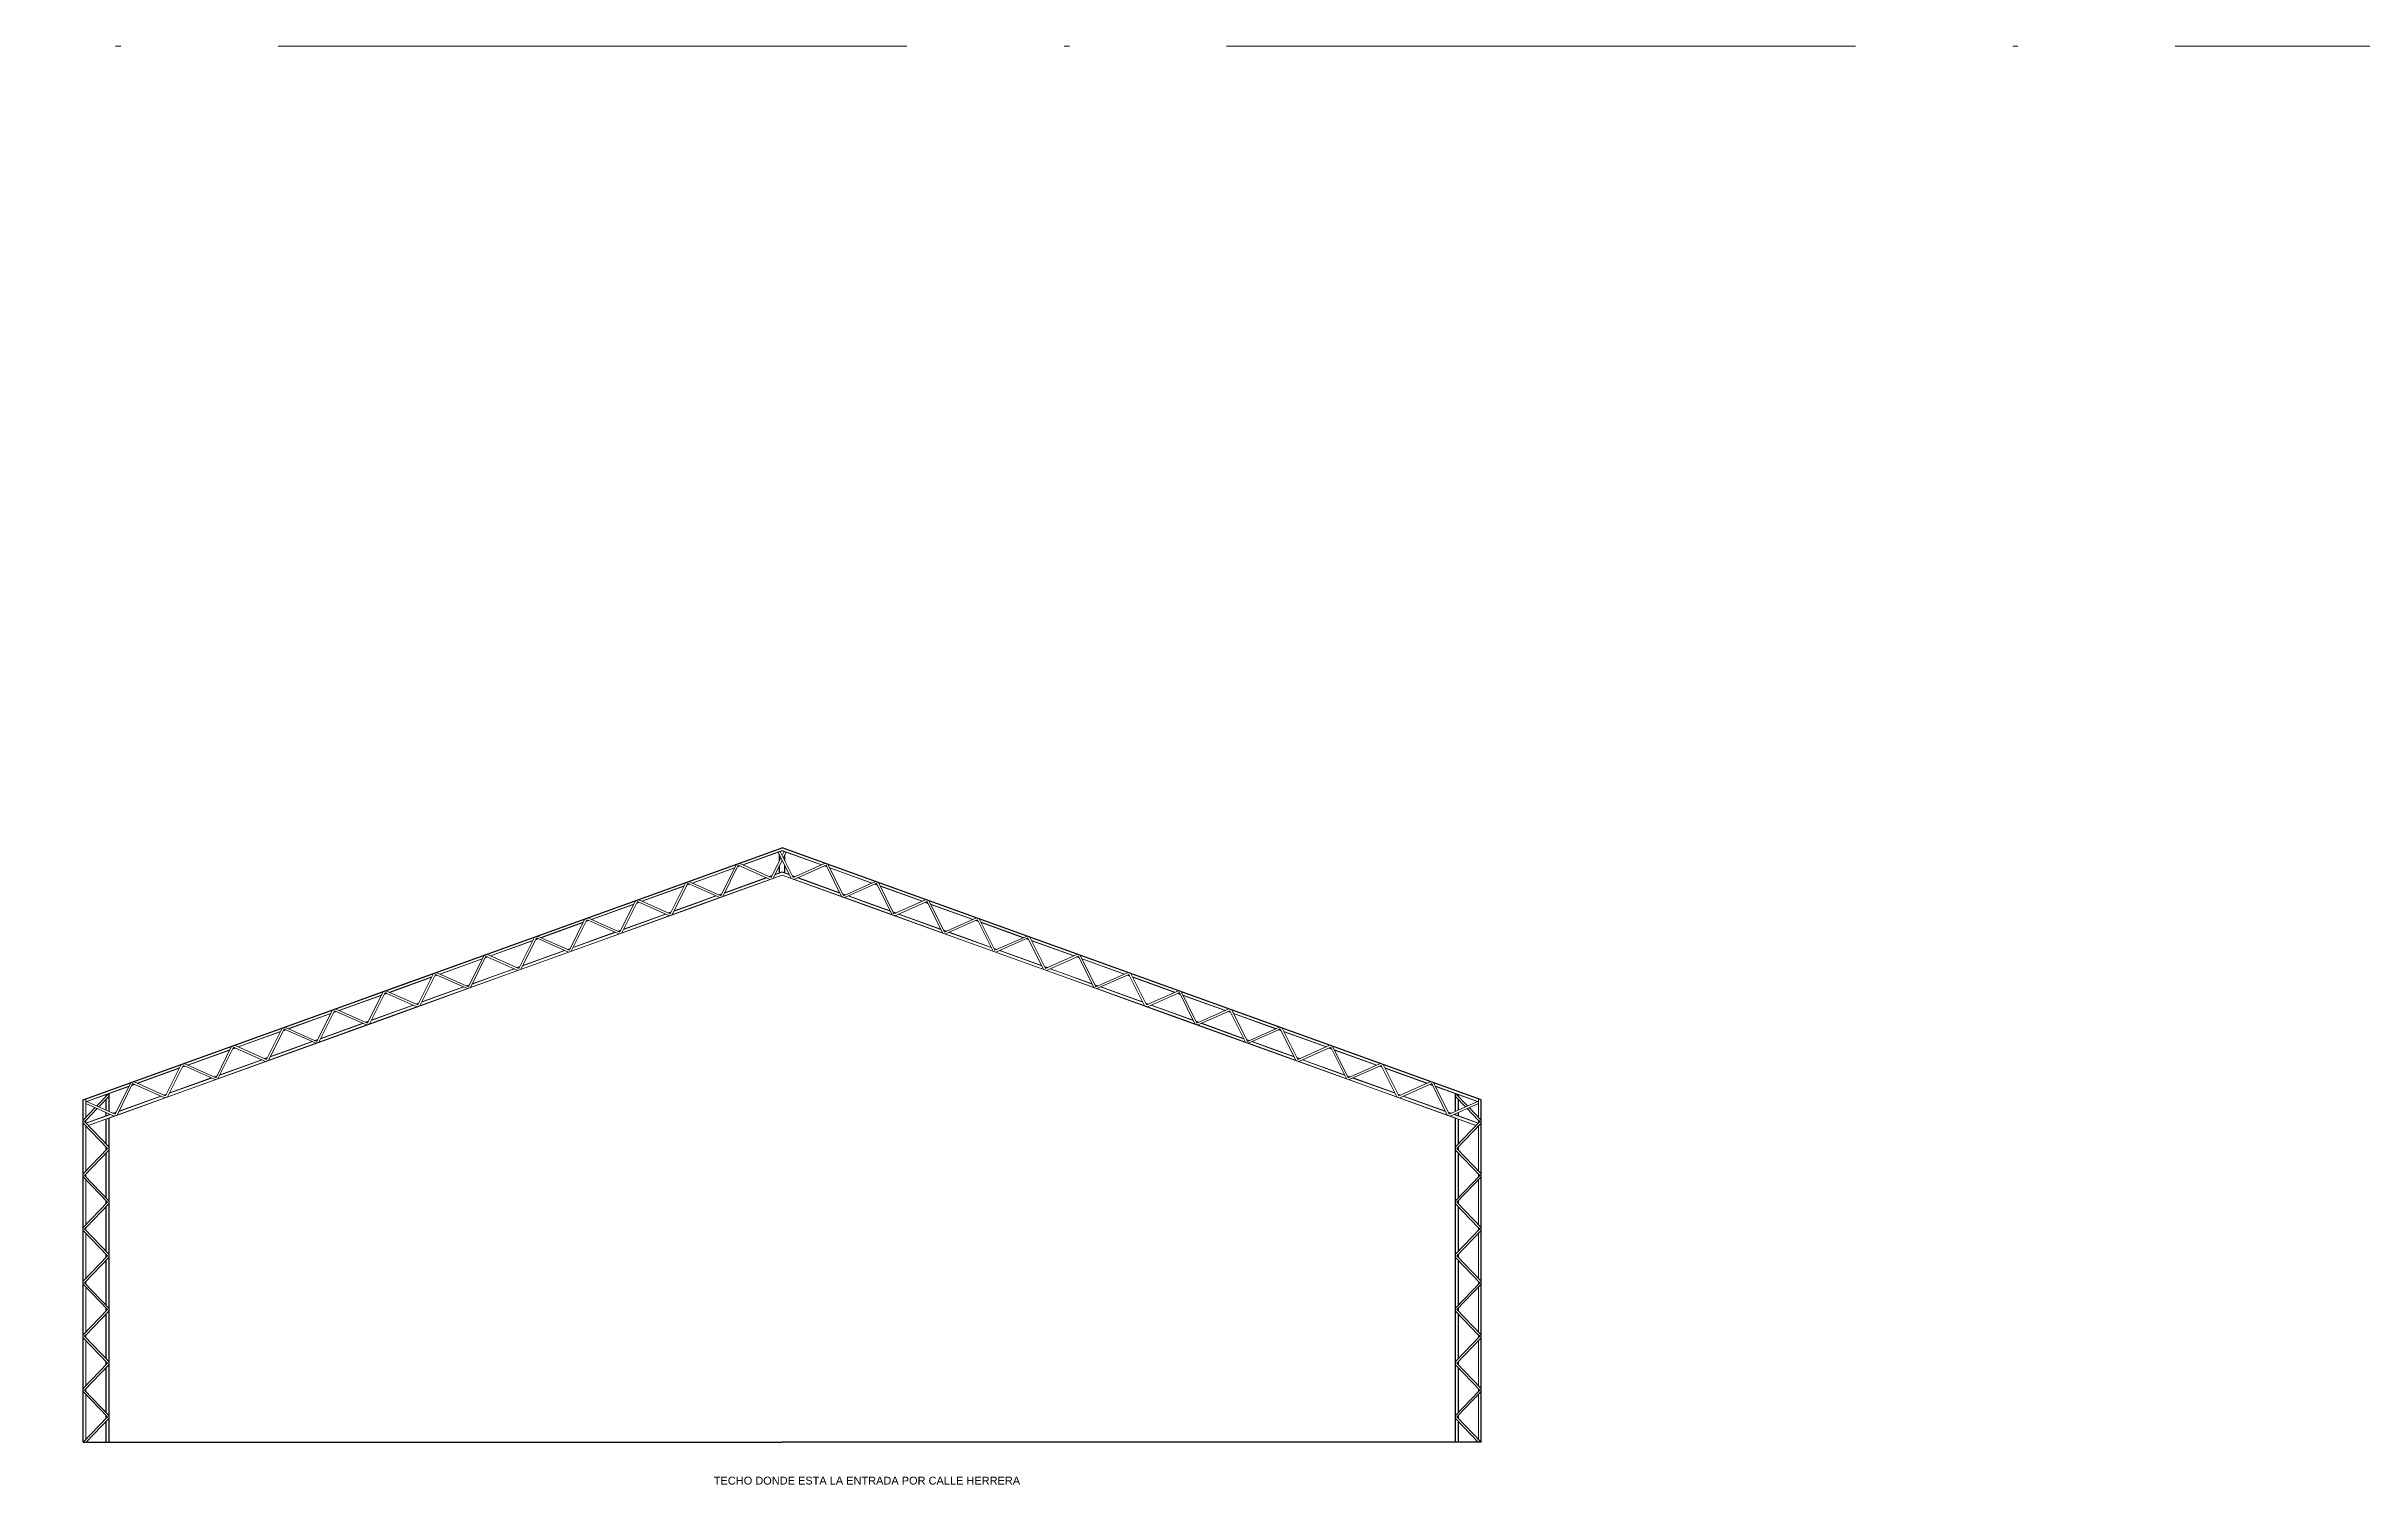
# Model space of a CAD drawing. Header units: metres. Extents: x -68 to 2267, y 0 to 1370.
# Drawn here: x 86.08 to 130.26, y 125.96 to 153.39 of the extents above; entities that cross this region are included whole.
import ezdxf

# ---------------------------------------------------------------- set-up
doc = ezdxf.new("R2010")
doc.units = ezdxf.units.M
doc.linetypes.add('ACAD_ISO10W100', pattern=[18, 12, -3, 0, -3])
doc.layers.add('1', color=7, linetype='Continuous', lineweight=50, plot=False)
doc.layers.add('A-Vista 1', color=7, linetype='Continuous', lineweight=9, true_color=0x000000)
doc.styles.get("Standard").update_dxf_attribs({"font": 'arial.ttf'})

msp = doc.modelspace()

# ---------------------------------------------------------------- linework, layer by layer
for p, q in [((100.069, 137.861), (100.069, 137.972)), ((100.169, 137.861), (100.169, 137.972)), ((100.069, 137.626), (100.069, 137.771)), ((100.169, 137.626), (100.169, 137.771)), ((86.779, 126.771), (100.119, 126.771)), ((113.459, 126.771), (100.119, 126.771))]:
    msp.add_line(p, q)
for points in [[(86.779, 126.771), (86.779, 133.301), (100.119, 138.111)], [(113.459, 126.771), (113.459, 133.301), (100.119, 138.111)]]:
    msp.add_lwpolyline(points)
at = {"layer": '1', "linetype": 'ACAD_ISO10W100', "lineweight": 0}
msp.add_line((0, 153.395), (142.081, 153.395), dxfattribs=at)
at = {"layer": 'A-Vista 1', "ltscale": 0.2}
for p, q in [((98.336, 137.468), (100.119, 138.111)), ((99.367, 137.785), (100.119, 138.056)), ((101.903, 137.468), (100.119, 138.111)), ((100.872, 137.785), (100.119, 138.056)), ((96.41, 136.774), (98.336, 137.468)), ((98.305, 137.402), (98.35, 137.418)), ((98.403, 137.437), (99.213, 137.729)), ((98.503, 137.005), (100.119, 137.588)), ((99.018, 137.246), (99.825, 137.537)), ((99.267, 137.749), (99.312, 137.765)), ((99.879, 137.557), (99.927, 137.574)), ((99.982, 137.594), (100.119, 137.644)), ((100.257, 137.594), (100.119, 137.644)), ((101.736, 137.005), (100.119, 137.588)), ((100.36, 137.557), (100.311, 137.574)), ((101.221, 137.246), (100.414, 137.537)), ((100.972, 137.749), (100.926, 137.765)), ((101.836, 137.437), (101.026, 137.729)), ((101.934, 137.402), (101.889, 137.418)), ((103.829, 136.774), (101.903, 137.468)), ((96.477, 136.743), (97.286, 137.034)), ((96.577, 136.311), (98.503, 137.005)), ((97.341, 137.054), (97.386, 137.07)), ((97.441, 137.09), (98.25, 137.382)), ((98.056, 136.899), (98.485, 137.054)), ((98.485, 137.054), (98.861, 137.19)), ((98.915, 137.209), (98.964, 137.227)), ((101.324, 137.209), (101.275, 137.227)), ((101.753, 137.054), (101.378, 137.19)), ((103.662, 136.311), (101.736, 137.005)), ((102.183, 136.899), (101.753, 137.054)), ((102.798, 137.09), (101.989, 137.382)), ((102.898, 137.054), (102.853, 137.07)), ((103.762, 136.743), (102.952, 137.034)), ((94.484, 136.079), (96.41, 136.774)), ((95.514, 136.396), (96.324, 136.687)), ((96.378, 136.707), (96.424, 136.723)), ((96.989, 136.515), (97.037, 136.532)), ((97.092, 136.552), (97.898, 136.843)), ((97.953, 136.862), (98.001, 136.88)), ((102.286, 136.862), (102.238, 136.88)), ((103.147, 136.552), (102.34, 136.843)), ((103.25, 136.515), (103.201, 136.532)), ((103.86, 136.707), (103.815, 136.723)), ((105.755, 136.079), (103.829, 136.774)), ((104.724, 136.396), (103.915, 136.687)), ((92.558, 135.385), (94.484, 136.079)), ((94.551, 136.048), (95.36, 136.34)), ((94.651, 135.616), (96.577, 136.311)), ((95.166, 135.857), (95.972, 136.148)), ((95.415, 136.36), (95.46, 136.376)), ((96.027, 136.168), (96.075, 136.185)), ((96.129, 136.205), (96.559, 136.36)), ((96.559, 136.36), (96.935, 136.495)), ((103.679, 136.36), (103.304, 136.495)), ((105.588, 135.616), (103.662, 136.311)), ((104.109, 136.205), (103.679, 136.36)), ((104.212, 136.168), (104.164, 136.185)), ((105.073, 135.857), (104.266, 136.148)), ((104.824, 136.36), (104.779, 136.376)), ((105.688, 136.048), (104.878, 136.34)), ((107.681, 135.385), (105.755, 136.079)), ((92.625, 135.354), (93.434, 135.645)), ((93.489, 135.665), (93.534, 135.681)), ((93.588, 135.701), (94.398, 135.993)), ((94.203, 135.51), (94.633, 135.665)), ((94.452, 136.013), (94.498, 136.029)), ((94.633, 135.665), (95.009, 135.801)), ((95.063, 135.82), (95.111, 135.838)), ((105.176, 135.82), (105.127, 135.838)), ((105.606, 135.665), (105.23, 135.801)), ((106.035, 135.51), (105.606, 135.665)), ((105.786, 136.013), (105.741, 136.029)), ((106.65, 135.701), (105.841, 135.993)), ((106.75, 135.665), (106.705, 135.681)), ((107.614, 135.354), (106.805, 135.645)), ((90.632, 134.69), (92.558, 135.385)), ((91.662, 135.007), (92.472, 135.298)), ((92.526, 135.318), (92.572, 135.334)), ((92.725, 134.922), (94.651, 135.616)), ((93.24, 135.163), (94.046, 135.454)), ((94.101, 135.473), (94.149, 135.491)), ((107.514, 134.922), (105.588, 135.616)), ((106.138, 135.473), (106.09, 135.491)), ((106.999, 135.163), (106.193, 135.454)), ((107.713, 135.318), (107.667, 135.334)), ((109.607, 134.69), (107.681, 135.385)), ((108.577, 135.007), (107.767, 135.298)), ((90.698, 134.659), (91.508, 134.951)), ((90.799, 134.227), (92.725, 134.922)), ((91.313, 134.468), (92.12, 134.759)), ((91.562, 134.971), (91.608, 134.987)), ((92.174, 134.779), (92.223, 134.796)), ((92.277, 134.816), (92.707, 134.971)), ((92.707, 134.971), (93.082, 135.106)), ((93.137, 135.126), (93.185, 135.143)), ((107.102, 135.126), (107.054, 135.143)), ((107.532, 134.971), (107.156, 135.106)), ((109.44, 134.227), (107.514, 134.922)), ((107.962, 134.816), (107.532, 134.971)), ((108.064, 134.779), (108.016, 134.796)), ((108.925, 134.468), (108.119, 134.759)), ((108.676, 134.971), (108.631, 134.987)), ((109.54, 134.659), (108.731, 134.951)), ((88.706, 133.996), (90.632, 134.69)), ((89.736, 134.312), (90.546, 134.604)), ((90.6, 134.624), (90.645, 134.64)), ((90.781, 134.276), (91.156, 134.412)), ((91.211, 134.431), (91.259, 134.449)), ((109.028, 134.431), (108.98, 134.449)), ((109.458, 134.276), (109.082, 134.412)), ((109.639, 134.624), (109.593, 134.64)), ((111.533, 133.996), (109.607, 134.69)), ((110.503, 134.312), (109.693, 134.604)), ((86.779, 133.301), (88.706, 133.996)), ((87.81, 133.618), (88.62, 133.909)), ((88.674, 133.929), (88.719, 133.945)), ((88.772, 133.965), (89.582, 134.256)), ((88.872, 133.533), (90.799, 134.227)), ((89.387, 133.774), (90.194, 134.065)), ((89.636, 134.276), (89.682, 134.292)), ((90.248, 134.084), (90.297, 134.102)), ((90.351, 134.121), (90.781, 134.276)), ((111.366, 133.533), (109.44, 134.227)), ((109.888, 134.121), (109.458, 134.276)), ((109.991, 134.084), (109.942, 134.102)), ((110.851, 133.774), (110.045, 134.065)), ((110.602, 134.276), (110.557, 134.292)), ((111.466, 133.965), (110.657, 134.256)), ((111.565, 133.929), (111.519, 133.945)), ((113.459, 133.301), (111.533, 133.996)), ((112.429, 133.618), (111.619, 133.909)), ((86.846, 133.27), (87.656, 133.562)), ((86.877, 132.814), (88.872, 133.533)), ((87.71, 133.582), (87.756, 133.598)), ((88.425, 133.427), (88.855, 133.582)), ((88.855, 133.582), (89.23, 133.717)), ((89.285, 133.737), (89.333, 133.754)), ((110.954, 133.737), (110.906, 133.754)), ((111.384, 133.582), (111.009, 133.717)), ((113.361, 132.814), (111.366, 133.533)), ((111.814, 133.427), (111.384, 133.582)), ((112.529, 133.582), (112.483, 133.598)), ((113.393, 133.27), (112.583, 133.562)), ((86.779, 132.914), (86.779, 133.301)), ((86.831, 132.966), (86.831, 133.32)), ((86.838, 132.855), (87.304, 133.023)), ((87.219, 133.371), (87.219, 133.4)), ((87.219, 133.104), (87.219, 133.313)), ((87.219, 132.996), (87.219, 133.06)), ((87.271, 133.081), (87.271, 133.419)), ((87.271, 133.015), (87.271, 133.037)), ((87.358, 133.042), (87.407, 133.06)), ((87.461, 133.079), (88.268, 133.37)), ((88.322, 133.39), (88.371, 133.407)), ((111.917, 133.39), (111.868, 133.407)), ((112.778, 133.079), (111.971, 133.37)), ((112.88, 133.042), (112.832, 133.06)), ((113.401, 132.855), (112.935, 133.023)), ((112.967, 133.081), (112.967, 133.419)), ((112.967, 133.015), (112.967, 133.037)), ((113.019, 133.371), (113.019, 133.4)), ((113.019, 133.104), (113.019, 133.313)), ((113.019, 132.996), (113.019, 133.06)), ((113.407, 132.966), (113.407, 133.32)), ((113.459, 132.914), (113.459, 133.301)), ((86.779, 130.866), (86.779, 132.914)), ((86.831, 132.861), (86.831, 132.91)), ((86.831, 131.943), (86.831, 132.804)), ((87.219, 132.914), (87.219, 132.933)), ((87.219, 132.457), (87.219, 132.914)), ((87.271, 132.914), (87.271, 132.951)), ((87.271, 130.866), (87.271, 132.914)), ((112.967, 132.914), (112.967, 132.951)), ((112.967, 130.866), (112.967, 132.914)), ((113.019, 132.914), (113.019, 132.933)), ((113.019, 132.457), (113.019, 132.914)), ((113.407, 132.861), (113.407, 132.91)), ((113.407, 131.943), (113.407, 132.804)), ((113.459, 130.866), (113.459, 132.914)), ((87.219, 132.348), (87.219, 132.399)), ((87.219, 131.432), (87.219, 132.29)), ((113.019, 132.348), (113.019, 132.399)), ((113.019, 131.432), (113.019, 132.29)), ((86.831, 131.837), (86.831, 131.885)), ((86.831, 130.919), (86.831, 131.779)), ((113.407, 131.837), (113.407, 131.885)), ((113.407, 130.919), (113.407, 131.779)), ((87.219, 131.323), (87.219, 131.375)), ((87.219, 130.866), (87.219, 131.265)), ((113.019, 131.323), (113.019, 131.375)), ((113.019, 130.866), (113.019, 131.265)), ((86.779, 128.819), (86.779, 130.866)), ((86.831, 130.814), (86.831, 130.862)), ((87.219, 130.409), (87.219, 130.866)), ((87.271, 128.819), (87.271, 130.866)), ((112.967, 128.819), (112.967, 130.866)), ((113.019, 130.409), (113.019, 130.866)), ((113.407, 130.814), (113.407, 130.862)), ((113.459, 128.819), (113.459, 130.866)), ((86.831, 129.896), (86.831, 130.756)), ((87.219, 130.3), (87.219, 130.352)), ((113.019, 130.3), (113.019, 130.352)), ((113.407, 129.896), (113.407, 130.756)), ((87.219, 129.385), (87.219, 130.242)), ((113.019, 129.385), (113.019, 130.242)), ((86.831, 129.789), (86.831, 129.838)), ((86.831, 128.871), (86.831, 129.732)), ((113.407, 129.789), (113.407, 129.838)), ((113.407, 128.871), (113.407, 129.732)), ((87.219, 129.276), (87.219, 129.327)), ((87.219, 128.819), (87.219, 129.218)), ((113.019, 129.276), (113.019, 129.327)), ((113.019, 128.819), (113.019, 129.218)), ((86.779, 126.771), (86.779, 128.819)), ((86.831, 128.766), (86.831, 128.815)), ((86.831, 127.848), (86.831, 128.709)), ((87.219, 128.362), (87.219, 128.819)), ((87.271, 126.771), (87.271, 128.819)), ((112.967, 126.771), (112.967, 128.819)), ((113.019, 128.362), (113.019, 128.819)), ((113.407, 128.766), (113.407, 128.815)), ((113.407, 127.848), (113.407, 128.709)), ((113.459, 126.771), (113.459, 128.819)), ((87.219, 128.253), (87.219, 128.304)), ((87.219, 127.337), (87.219, 128.195)), ((113.019, 128.253), (113.019, 128.304)), ((113.019, 127.337), (113.019, 128.195)), ((86.831, 127.742), (86.831, 127.79)), ((86.831, 126.824), (86.831, 127.684)), ((113.407, 127.742), (113.407, 127.79)), ((113.407, 126.824), (113.407, 127.684)), ((87.219, 127.228), (87.219, 127.28)), ((113.019, 127.228), (113.019, 127.28)), ((87.219, 126.771), (87.219, 127.17)), ((113.019, 126.771), (113.019, 127.17))]:
    msp.add_line(p, q, dxfattribs=at)
at = {"layer": 'A-Vista 1'}
for p, q in [((99.372, 137.782), (100.119, 138.052)), ((100.867, 137.782), (100.119, 138.052)), ((98.302, 137.396), (98.355, 137.416)), ((98.408, 137.435), (99.21, 137.724)), ((98.504, 137.002), (100.119, 137.584)), ((99.021, 137.252), (99.819, 137.54)), ((99.264, 137.743), (99.318, 137.763)), ((99.874, 137.559), (99.93, 137.579)), ((99.984, 137.599), (100.119, 137.648)), ((100.255, 137.599), (100.119, 137.648)), ((101.734, 137.002), (100.119, 137.584)), ((100.365, 137.559), (100.309, 137.579)), ((101.218, 137.252), (100.419, 137.54)), ((100.974, 137.743), (100.921, 137.763)), ((101.83, 137.435), (101.029, 137.724)), ((101.937, 137.396), (101.884, 137.416)), ((96.482, 136.74), (97.284, 137.029)), ((96.578, 136.307), (98.504, 137.002)), ((97.338, 137.049), (97.391, 137.068)), ((97.446, 137.088), (98.248, 137.377)), ((98.058, 136.905), (98.484, 137.058)), ((98.484, 137.058), (98.856, 137.192)), ((98.91, 137.212), (98.966, 137.232)), ((101.329, 137.212), (101.273, 137.232)), ((101.755, 137.058), (101.383, 137.192)), ((103.66, 136.307), (101.734, 137.002)), ((102.181, 136.905), (101.755, 137.058)), ((102.793, 137.088), (101.991, 137.377)), ((102.9, 137.049), (102.847, 137.068)), ((103.757, 136.74), (102.955, 137.029)), ((95.52, 136.393), (96.322, 136.682)), ((96.376, 136.702), (96.429, 136.721)), ((96.984, 136.517), (97.04, 136.537)), ((97.094, 136.557), (97.893, 136.845)), ((97.948, 136.865), (98.004, 136.885)), ((102.291, 136.865), (102.235, 136.885)), ((103.144, 136.557), (102.346, 136.845)), ((103.255, 136.517), (103.199, 136.537)), ((103.863, 136.702), (103.81, 136.721)), ((104.719, 136.393), (103.917, 136.682)), ((94.556, 136.046), (95.358, 136.335)), ((94.652, 135.613), (96.578, 136.307)), ((95.168, 135.863), (95.967, 136.151)), ((95.412, 136.354), (95.465, 136.374)), ((96.021, 136.17), (96.078, 136.19)), ((96.132, 136.21), (96.558, 136.364)), ((96.558, 136.364), (96.929, 136.498)), ((103.681, 136.364), (103.309, 136.498)), ((105.587, 135.613), (103.66, 136.307)), ((104.107, 136.21), (103.681, 136.364)), ((104.217, 136.17), (104.161, 136.19)), ((105.07, 135.863), (104.272, 136.151)), ((104.827, 136.354), (104.773, 136.374)), ((105.683, 136.046), (104.881, 136.335)), ((92.63, 135.351), (93.432, 135.64)), ((93.486, 135.66), (93.539, 135.679)), ((93.594, 135.699), (94.395, 135.988)), ((94.206, 135.516), (94.632, 135.669)), ((94.45, 136.007), (94.503, 136.027)), ((94.632, 135.669), (95.003, 135.803)), ((95.058, 135.823), (95.114, 135.843)), ((105.181, 135.823), (105.125, 135.843)), ((105.607, 135.669), (105.235, 135.803)), ((106.033, 135.516), (105.607, 135.669)), ((105.789, 136.007), (105.736, 136.027)), ((106.645, 135.699), (105.843, 135.988)), ((106.753, 135.66), (106.7, 135.679)), ((107.609, 135.351), (106.807, 135.64)), ((91.667, 135.004), (92.469, 135.293)), ((92.524, 135.313), (92.577, 135.332)), ((92.726, 134.918), (94.652, 135.613)), ((93.242, 135.168), (94.041, 135.456)), ((94.095, 135.476), (94.151, 135.496)), ((107.513, 134.918), (105.587, 135.613)), ((106.143, 135.476), (106.087, 135.496)), ((106.997, 135.168), (106.198, 135.456)), ((107.715, 135.313), (107.662, 135.332)), ((108.571, 135.004), (107.769, 135.293)), ((90.704, 134.657), (91.506, 134.946)), ((90.8, 134.224), (92.726, 134.918)), ((91.316, 134.474), (92.115, 134.762)), ((91.56, 134.965), (91.613, 134.985)), ((92.169, 134.781), (92.225, 134.801)), ((92.28, 134.821), (92.706, 134.975)), ((92.706, 134.975), (93.077, 135.109)), ((93.132, 135.128), (93.188, 135.148)), ((107.107, 135.128), (107.051, 135.148)), ((107.533, 134.975), (107.162, 135.109)), ((109.439, 134.224), (107.513, 134.918)), ((107.959, 134.821), (107.533, 134.975)), ((108.07, 134.781), (108.013, 134.801)), ((108.923, 134.474), (108.124, 134.762)), ((108.679, 134.965), (108.626, 134.985)), ((109.535, 134.657), (108.733, 134.946)), ((89.741, 134.31), (90.543, 134.599)), ((90.597, 134.618), (90.651, 134.638)), ((90.78, 134.28), (91.151, 134.414)), ((91.205, 134.434), (91.262, 134.454)), ((109.033, 134.434), (108.977, 134.454)), ((109.459, 134.28), (109.088, 134.414)), ((109.641, 134.618), (109.588, 134.638)), ((110.497, 134.31), (109.696, 134.599)), ((87.815, 133.615), (88.617, 133.904)), ((88.671, 133.924), (88.725, 133.943)), ((88.778, 133.962), (89.579, 134.251)), ((88.874, 133.529), (90.8, 134.224)), ((89.39, 133.779), (90.189, 134.067)), ((89.634, 134.271), (89.687, 134.29)), ((90.243, 134.087), (90.299, 134.107)), ((90.354, 134.126), (90.78, 134.28)), ((111.365, 133.529), (109.439, 134.224)), ((109.885, 134.126), (109.459, 134.28)), ((109.996, 134.087), (109.94, 134.107)), ((110.849, 133.779), (110.05, 134.067)), ((110.605, 134.271), (110.552, 134.29)), ((111.461, 133.962), (110.659, 134.251)), ((111.567, 133.924), (111.514, 133.943)), ((112.424, 133.615), (111.622, 133.904)), ((86.851, 133.268), (87.653, 133.557)), ((87.275, 132.953), (88.874, 133.529)), ((87.708, 133.576), (87.761, 133.596)), ((88.427, 133.432), (88.853, 133.586)), ((88.853, 133.586), (89.225, 133.72)), ((89.279, 133.739), (89.335, 133.759)), ((110.959, 133.739), (110.903, 133.759)), ((111.385, 133.586), (111.014, 133.72)), ((112.963, 132.953), (111.365, 133.529)), ((111.811, 133.432), (111.385, 133.586)), ((112.531, 133.576), (112.478, 133.596)), ((113.387, 133.268), (112.585, 133.557)), ((86.835, 132.97), (86.835, 133.321)), ((86.835, 132.858), (87.215, 132.995)), ((87.215, 133.367), (87.215, 133.399)), ((87.215, 133.106), (87.215, 133.309)), ((87.215, 132.995), (87.215, 133.062)), ((87.219, 132.996), (87.271, 133.015)), ((87.275, 133.079), (87.275, 133.421)), ((87.275, 133.017), (87.275, 133.035)), ((87.275, 133.017), (87.299, 133.025)), ((87.353, 133.045), (87.409, 133.065)), ((87.464, 133.085), (88.263, 133.373)), ((88.317, 133.392), (88.373, 133.412)), ((111.922, 133.392), (111.866, 133.412)), ((112.775, 133.085), (111.976, 133.373)), ((112.886, 133.045), (112.829, 133.065)), ((112.963, 133.017), (112.94, 133.025)), ((112.963, 133.079), (112.963, 133.421)), ((112.963, 133.017), (112.963, 133.035)), ((113.019, 132.996), (112.967, 133.015)), ((113.023, 133.367), (113.023, 133.399)), ((113.023, 133.106), (113.023, 133.309)), ((113.023, 132.995), (113.023, 133.062)), ((113.403, 132.858), (113.023, 132.995)), ((113.403, 132.97), (113.403, 133.321)), ((86.835, 132.857), (86.835, 132.914)), ((86.835, 131.947), (86.835, 132.8)), ((86.88, 132.81), (87.215, 132.931)), ((87.215, 132.914), (87.215, 132.931)), ((87.215, 132.461), (87.215, 132.914)), ((87.219, 132.933), (87.271, 132.951)), ((87.275, 132.914), (87.275, 132.953)), ((87.275, 130.866), (87.275, 132.914)), ((112.963, 132.914), (112.963, 132.953)), ((112.963, 130.866), (112.963, 132.914)), ((113.019, 132.933), (112.967, 132.951)), ((113.023, 132.914), (113.023, 132.931)), ((113.358, 132.81), (113.023, 132.931)), ((113.023, 132.461), (113.023, 132.914)), ((113.403, 132.857), (113.403, 132.914)), ((113.403, 131.947), (113.403, 132.8)), ((87.215, 132.343), (87.215, 132.403)), ((87.215, 131.437), (87.215, 132.286)), ((113.023, 132.343), (113.023, 132.403)), ((113.023, 131.437), (113.023, 132.286)), ((86.835, 131.833), (86.835, 131.889)), ((86.835, 130.923), (86.835, 131.775)), ((113.403, 131.833), (113.403, 131.889)), ((113.403, 130.923), (113.403, 131.775)), ((87.215, 131.319), (87.215, 131.379)), ((87.215, 130.866), (87.215, 131.261)), ((113.023, 131.319), (113.023, 131.379)), ((113.023, 130.866), (113.023, 131.261)), ((86.835, 130.81), (86.835, 130.866)), ((87.215, 130.413), (87.215, 130.866)), ((87.275, 128.819), (87.275, 130.866)), ((112.963, 128.819), (112.963, 130.866)), ((113.023, 130.413), (113.023, 130.866)), ((113.403, 130.81), (113.403, 130.866)), ((86.835, 129.9), (86.835, 130.752)), ((87.215, 130.296), (87.215, 130.356)), ((113.023, 130.296), (113.023, 130.356)), ((113.403, 129.9), (113.403, 130.752)), ((87.215, 129.389), (87.215, 130.238)), ((113.023, 129.389), (113.023, 130.238)), ((86.835, 129.785), (86.835, 129.842)), ((86.835, 128.875), (86.835, 129.728)), ((113.403, 129.785), (113.403, 129.842)), ((113.403, 128.875), (113.403, 129.728)), ((87.215, 129.272), (87.215, 129.331)), ((87.215, 128.819), (87.215, 129.214)), ((113.023, 129.272), (113.023, 129.331)), ((113.023, 128.819), (113.023, 129.214)), ((86.835, 128.762), (86.835, 128.819)), ((86.835, 127.852), (86.835, 128.704)), ((87.215, 128.366), (87.215, 128.819)), ((87.275, 126.771), (87.275, 128.819)), ((112.963, 126.771), (112.963, 128.819)), ((113.023, 128.366), (113.023, 128.819)), ((113.403, 128.762), (113.403, 128.819)), ((113.403, 127.852), (113.403, 128.704)), ((87.215, 128.248), (87.215, 128.308)), ((87.215, 127.342), (87.215, 128.191)), ((113.023, 128.248), (113.023, 128.308)), ((113.023, 127.342), (113.023, 128.191)), ((86.835, 127.738), (86.835, 127.794)), ((113.403, 127.738), (113.403, 127.794)), ((86.835, 126.828), (86.835, 127.68)), ((87.215, 127.224), (87.215, 127.284)), ((113.023, 127.224), (113.023, 127.284)), ((113.403, 126.828), (113.403, 127.68)), ((87.215, 126.771), (87.215, 127.166)), ((113.023, 126.771), (113.023, 127.166))]:
    msp.add_line(p, q, dxfattribs=at)
for points in [[(99.912, 137.542), (100.097, 137.917)], [(100.119, 137.872), (99.948, 137.526)], [(100.044, 138.024), (100.29, 137.526)], [(100.327, 137.542), (100.081, 138.038)], [(100.119, 137.962), (100.157, 138.038)], [(100.195, 138.024), (100.142, 137.917)], [(97.985, 136.848), (98.284, 137.449)], [(98.355, 137.416), (98.319, 137.431), (98.022, 136.832)], [(98.336, 137.468), (98.336, 137.468)], [(98.337, 137.466), (98.948, 137.195)], [(98.93, 137.159), (98.356, 137.414)], [(98.948, 137.195), (99.246, 137.796)], [(99.893, 137.507), (99.282, 137.778), (98.985, 137.179)], [(99.298, 137.815), (99.912, 137.542)], [(100.941, 137.815), (100.327, 137.542)], [(100.345, 137.507), (100.957, 137.778), (101.254, 137.179)], [(101.291, 137.195), (100.993, 137.796)], [(101.902, 137.466), (101.291, 137.195)], [(101.309, 137.159), (101.883, 137.414)], [(101.884, 137.416), (101.919, 137.431), (102.217, 136.832)], [(101.903, 137.468), (101.902, 137.468)], [(102.253, 136.848), (101.955, 137.449)], [(97.022, 136.5), (97.32, 137.102)], [(97.967, 136.812), (97.356, 137.084), (97.058, 136.484)], [(97.372, 137.121), (97.985, 136.848)], [(102.867, 137.121), (102.253, 136.848)], [(102.272, 136.812), (102.883, 137.084), (103.18, 136.484)], [(103.217, 136.5), (102.919, 137.102)], [(96.059, 136.153), (96.357, 136.755)], [(96.429, 136.721), (96.393, 136.737), (96.096, 136.137)], [(96.409, 136.774), (96.41, 136.773)], [(96.411, 136.772), (97.022, 136.5)], [(97.003, 136.465), (96.429, 136.72)], [(103.828, 136.772), (103.217, 136.5)], [(103.235, 136.465), (103.809, 136.72)], [(103.81, 136.721), (103.845, 136.737), (104.143, 136.137)], [(103.829, 136.774), (103.829, 136.773)], [(104.179, 136.153), (103.881, 136.755)], [(94.483, 136.079), (94.484, 136.079)], [(94.485, 136.077), (95.096, 135.806)], [(95.096, 135.806), (95.394, 136.407)], [(96.041, 136.118), (95.43, 136.389), (95.132, 135.79)], [(95.446, 136.426), (96.059, 136.153)], [(104.793, 136.426), (104.179, 136.153)], [(104.198, 136.118), (104.809, 136.389), (105.106, 135.79)], [(105.143, 135.806), (104.845, 136.407)], [(105.754, 136.077), (105.143, 135.806)], [(105.755, 136.079), (105.755, 136.079)], [(93.169, 135.111), (93.468, 135.713)], [(94.115, 135.423), (93.503, 135.695), (93.206, 135.095)], [(93.52, 135.732), (94.133, 135.459)], [(94.133, 135.459), (94.431, 136.06)], [(94.503, 136.027), (94.467, 136.042), (94.17, 135.443)], [(95.077, 135.77), (94.503, 136.025)], [(105.161, 135.77), (105.735, 136.025)], [(105.736, 136.027), (105.772, 136.042), (106.069, 135.443)], [(106.106, 135.459), (105.807, 136.06)], [(106.719, 135.732), (106.106, 135.459)], [(106.124, 135.423), (106.735, 135.695), (107.033, 135.095)], [(107.069, 135.111), (106.771, 135.713)], [(92.207, 134.764), (92.505, 135.366)], [(92.577, 135.332), (92.541, 135.348), (92.244, 134.748)], [(92.557, 135.385), (92.558, 135.384)], [(92.558, 135.383), (93.169, 135.111)], [(93.151, 135.076), (92.577, 135.331)], [(107.68, 135.383), (107.069, 135.111)], [(107.088, 135.076), (107.662, 135.331)], [(107.662, 135.332), (107.698, 135.348), (107.995, 134.748)], [(107.682, 135.385), (107.681, 135.384)], [(108.032, 134.764), (107.734, 135.366)], [(91.243, 134.417), (91.542, 135.018)], [(92.189, 134.729), (91.577, 135), (91.28, 134.401)], [(91.593, 135.037), (92.207, 134.764)], [(108.645, 135.037), (108.032, 134.764)], [(108.05, 134.729), (108.661, 135), (108.959, 134.401)], [(108.996, 134.417), (108.697, 135.018)], [(89.317, 133.722), (89.615, 134.324)], [(89.667, 134.343), (90.281, 134.07)], [(90.281, 134.07), (90.579, 134.671)], [(90.651, 134.638), (90.615, 134.653), (90.318, 134.054)], [(90.631, 134.69), (90.632, 134.69)], [(90.632, 134.688), (91.243, 134.417)], [(91.225, 134.381), (90.651, 134.636)], [(109.606, 134.688), (108.996, 134.417)], [(109.014, 134.381), (109.588, 134.636)], [(109.588, 134.638), (109.624, 134.653), (109.921, 134.054)], [(109.608, 134.69), (109.607, 134.69)], [(109.958, 134.07), (109.66, 134.671)], [(110.571, 134.343), (109.958, 134.07)], [(110.922, 133.722), (110.623, 134.324)], [(88.355, 133.375), (88.653, 133.977)], [(88.725, 133.943), (88.689, 133.959), (88.391, 133.359)], [(88.705, 133.996), (88.706, 133.995)], [(88.706, 133.994), (89.317, 133.722)], [(89.299, 133.687), (88.725, 133.942)], [(90.263, 134.034), (89.651, 134.306), (89.354, 133.706)], [(109.976, 134.034), (110.588, 134.306), (110.885, 133.706)], [(111.533, 133.994), (110.922, 133.722)], [(110.94, 133.687), (111.514, 133.942)], [(111.514, 133.943), (111.55, 133.959), (111.847, 133.359)], [(111.534, 133.996), (111.533, 133.995)], [(111.884, 133.375), (111.586, 133.977)], [(87.391, 133.028), (87.689, 133.629)], [(88.337, 133.34), (87.725, 133.611), (87.428, 133.012)], [(87.741, 133.648), (88.355, 133.375)], [(112.498, 133.648), (111.884, 133.375)], [(111.902, 133.34), (112.514, 133.611), (112.811, 133.012)], [(112.848, 133.028), (112.549, 133.629)], [(86.781, 132.914), (87.011, 133.153)], [(86.835, 133.275), (87.391, 133.028)], [(87.373, 132.992), (86.835, 133.231)], [(87.05, 133.136), (86.837, 132.914)], [(87.04, 133.184), (87.263, 133.416)], [(87.271, 133.367), (87.079, 133.167)], [(113.403, 133.275), (112.848, 133.028)], [(112.866, 132.992), (113.403, 133.231)], [(112.967, 133.367), (113.16, 133.167)], [(113.199, 133.184), (112.976, 133.416)], [(113.189, 133.136), (113.402, 132.914)], [(113.457, 132.914), (113.228, 133.153)], [(86.779, 132.913), (86.78, 132.914)], [(87.244, 132.373), (86.779, 132.858)], [(86.835, 132.914), (86.808, 132.886), (87.271, 132.403)], [(113.403, 132.914), (113.43, 132.886), (112.967, 132.403)], [(112.995, 132.373), (113.459, 132.858)], [(113.459, 132.913), (113.459, 132.914)], [(86.779, 131.889), (87.244, 132.373)], [(87.271, 132.344), (86.808, 131.861), (87.271, 131.378)], [(112.967, 132.344), (113.43, 131.861), (112.967, 131.378)], [(113.459, 131.889), (112.995, 132.373)], [(87.244, 131.349), (86.779, 131.834)], [(112.995, 131.349), (113.459, 131.834)], [(86.781, 130.866), (87.244, 131.349)], [(87.271, 131.32), (86.837, 130.866)], [(112.967, 131.32), (113.402, 130.866)], [(113.457, 130.866), (112.995, 131.349)], [(86.779, 130.866), (86.78, 130.866)], [(87.244, 130.326), (86.779, 130.81)], [(86.835, 130.866), (86.808, 130.838), (87.271, 130.355)], [(113.403, 130.866), (113.43, 130.838), (112.967, 130.355)], [(112.995, 130.326), (113.459, 130.81)], [(113.459, 130.866), (113.459, 130.866)], [(86.779, 129.841), (87.244, 130.326)], [(87.271, 130.297), (86.808, 129.814), (87.271, 129.331)], [(112.967, 130.297), (113.43, 129.814), (112.967, 129.331)], [(113.459, 129.841), (112.995, 130.326)], [(87.244, 129.301), (86.779, 129.786)], [(112.995, 129.301), (113.459, 129.786)], [(86.781, 128.819), (87.244, 129.301)], [(87.271, 129.272), (86.837, 128.819)], [(112.967, 129.272), (113.402, 128.819)], [(113.457, 128.819), (112.995, 129.301)], [(86.779, 128.818), (86.78, 128.819)], [(87.244, 128.278), (86.779, 128.763)], [(86.835, 128.819), (86.808, 128.791), (87.271, 128.308)], [(113.403, 128.819), (113.43, 128.791), (112.967, 128.308)], [(112.995, 128.278), (113.459, 128.763)], [(113.459, 128.818), (113.459, 128.819)], [(86.779, 127.794), (87.244, 128.278)], [(87.271, 128.249), (86.808, 127.766), (87.271, 127.283)], [(112.967, 128.249), (113.43, 127.766), (112.967, 127.283)], [(113.459, 127.794), (112.995, 128.278)], [(87.244, 127.254), (86.779, 127.738)], [(112.995, 127.254), (113.459, 127.738)], [(86.781, 126.771), (87.244, 127.254)], [(113.457, 126.771), (112.995, 127.254)], [(87.271, 127.225), (86.837, 126.771)], [(112.967, 127.225), (113.402, 126.771)]]:
    msp.add_lwpolyline(points, dxfattribs=at)

# ---------------------------------------------------------------- texts
at = {"insert": (98.815, 126.114), "char_height": 0.15, "attachment_point": 1}
msp.add_mtext_dynamic_manual_height_columns('TECHO DONDE ESTA LA ENTRADA POR CALLE HERRERA', width=7.14881, gutter_width=12.5, heights=[0], dxfattribs=at)

doc.saveas('drawing.dxf')
